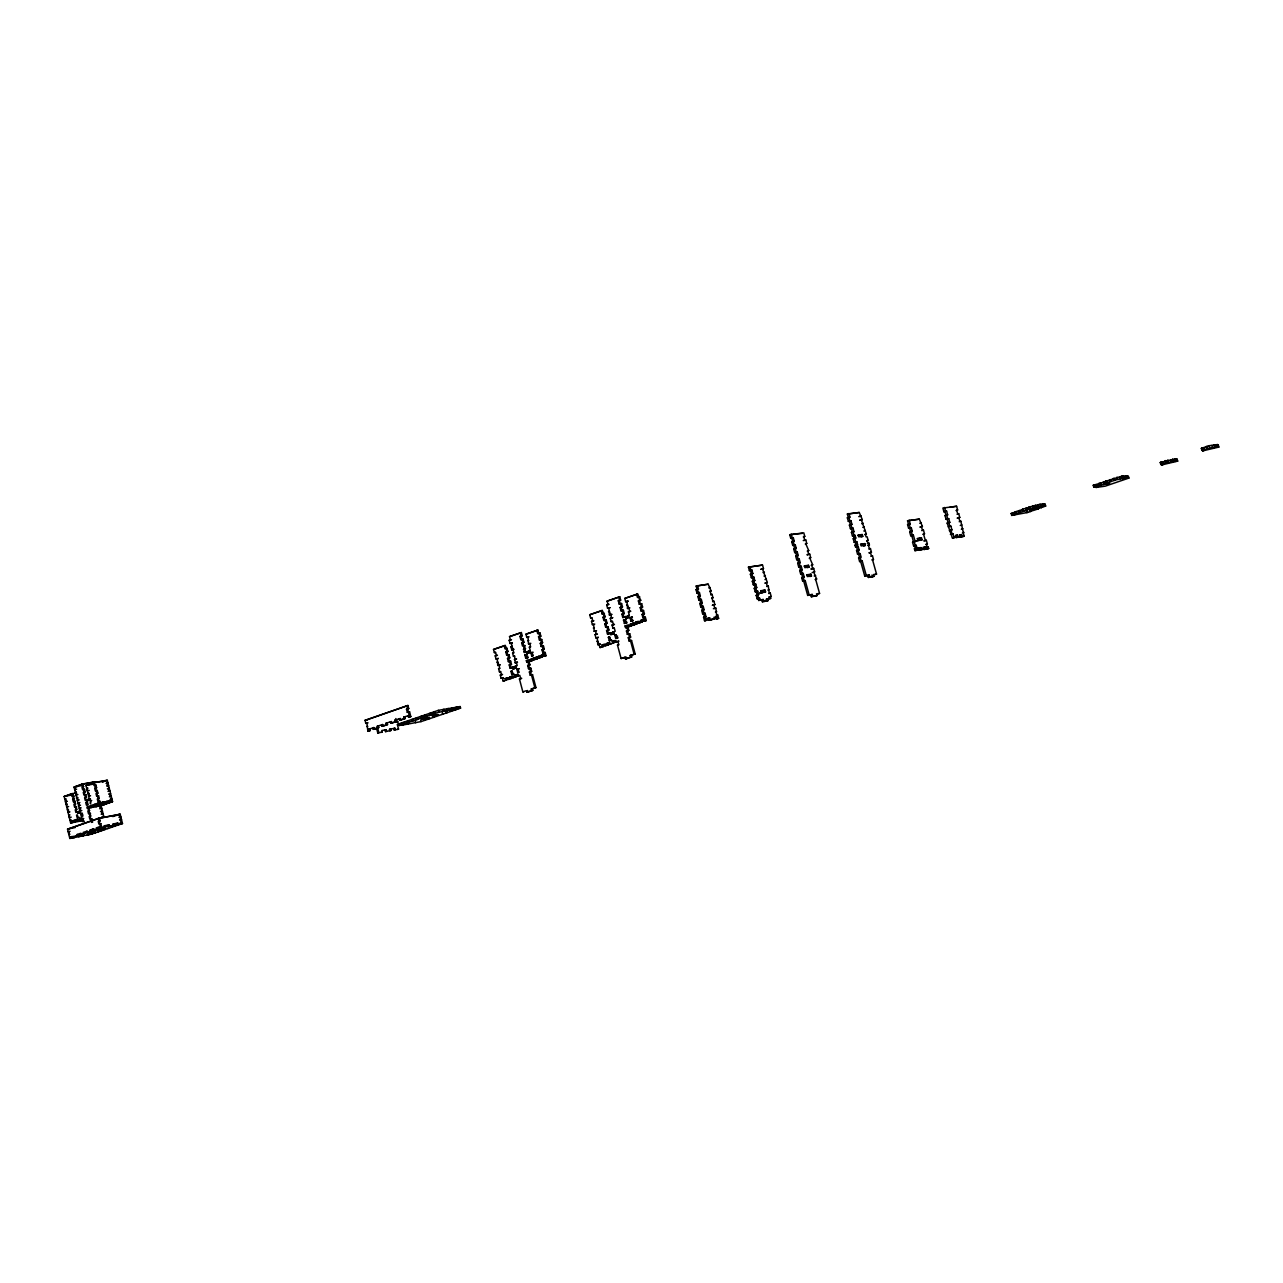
<?xml version="1.0" encoding="UTF-8"?>
<svg xmlns="http://www.w3.org/2000/svg" width="1283" height="1283" viewBox="0 0 1283 1283"><rect width="100%" height="100%" fill="white"/><g stroke="black" fill="none" stroke-linecap="round" stroke-linejoin="round"><path stroke-width="1.5" d="M79.915 811.016L74.045 787.056L82.112 784.089L95.215 781.764L91.59 783.095M75.954 786.559L83.219 783.897L83.058 786.864M94.124 781.956L86.859 784.619L87.95 784.426M74.703 789.719L76.595 789.221M83.86 786.559L81.952 787.056L82.609 789.735L84.518 789.237L85.175 791.9L83.267 792.397L83.924 795.075L85.833 794.578L86.49 797.256L84.582 797.737L85.239 800.416L89.297 798.956L86.009 785.581L94.172 782.582L107.291 780.24L112.567 801.634L100.282 805.965M94.461 782.694L86.009 785.581M102.111 781.924L105.382 780.738M102.8 781.892L107.291 780.24M82.609 820.655L70.629 822.964L64.15 796.454L72.137 793.552L76.691 812.171L77.782 811.963L78.119 813.294M65.241 796.262L72.425 793.648M83.716 789.526L84.518 789.237M95.118 785.372L95.936 785.068L96.594 787.762L95.776 788.051M510.041 643.489L512.334 642.895L510.041 643.489L509.191 640.265L511.484 639.672L510.377 639.832L509.527 636.609L521.363 632.551L522.229 635.791L519.936 636.368L520.786 639.608L523.079 639.014L523.945 642.254L521.636 642.847L522.502 646.071L524.795 645.477L525.308 652.389L527.714 651.523L528.147 653.143L530.553 652.293L530.12 650.673L529.029 650.834L529.462 652.454L530.553 652.293M607.581 608.302L609.954 607.677L607.581 608.302L606.683 604.951L609.056 604.341L607.966 604.485L607.067 601.15L619.769 596.787L620.667 600.139L618.278 600.749L619.192 604.101L621.565 603.491L622.48 606.859L620.09 607.468L621.004 610.82L623.378 610.211L624.292 613.563L621.902 614.188L622.816 617.54L626.489 616.465L626.954 618.149L629.552 617.219L625.863 618.294L625.414 616.626L622.816 617.54M813.663 568.353L811.161 568.994L813.663 568.353L814.657 571.897L813.63 572.042L816.646 579.018L815.603 579.162L819.564 593.42L816.469 593.853L816.966 595.649L812.797 596.242L812.299 594.462L807.681 595.408L803.703 581.071L802.661 581.215L801.667 577.639L804.2 576.981L803.206 573.405L800.672 574.046L799.678 570.47L802.212 569.812L801.217 566.236L798.684 566.894L797.689 563.317L800.223 562.66L799.229 559.083L796.695 559.741L795.701 556.164L798.234 555.507L797.24 551.931L794.706 552.588L793.728 549.012L796.246 548.354L795.252 544.794L792.734 545.435L791.739 541.859L794.273 541.218L793.279 537.641L790.745 538.299L789.751 534.722L803.799 532.846L804.778 536.39L803.302 536.919M106.04 783.416L107.948 782.919L107.13 783.223M521.363 632.551L509.527 636.609M619.769 596.787L607.067 601.15M848.913 513.489L849.923 517.129L848.384 517.691L847.373 514.05L859.241 512.478L862.304 519.599L859.738 520.256L862.304 519.599M76.002 795.043L77.894 794.546M73.083 796.294L73.885 796.005L73.724 798.956M84.373 792.204L85.175 791.9M859.241 512.478L847.373 514.05M106.697 786.078L108.606 785.597L107.788 785.886M509.191 640.265L510.377 639.832M519.936 636.368L522.229 635.791M529.093 636.849L526.8 637.443L525.934 634.203L537.914 630.097L538.78 633.353L539.983 632.92L540.849 636.176L538.539 636.769L539.405 640.025L541.715 639.431L542.581 642.687L540.271 643.28L541.137 646.536L543.447 645.942L544.313 649.198L542.003 649.791L542.869 653.063L545.179 652.454L546.061 655.725L543.735 656.319L543.302 654.683L540.865 655.549L541.298 657.169L542.404 657.008L541.971 655.372L540.865 655.549M606.683 604.951L607.966 604.485M618.278 600.749L620.667 600.139M625.687 601.759L628.077 601.15L625.687 601.759L624.773 598.407L637.619 593.997L640.762 600.284L638.373 600.893L639.287 604.277L641.676 603.668L642.591 607.051L640.201 607.661L641.115 611.045L643.505 610.435L644.419 613.803L642.029 614.429L642.943 617.813L645.333 617.187L646.263 620.587L643.858 621.197L643.392 619.513L640.762 620.427L641.227 622.127L642.302 621.966L641.853 620.282L640.762 620.427M790.745 538.299L793.279 537.641M861.278 519.711L866.362 534.081L865.335 534.193L866.105 536.919L867.132 536.791L868.142 540.416L867.116 540.544L867.885 543.254L868.912 543.142L869.409 544.954L868.399 545.067L869.409 548.691L870.435 548.579L871.446 552.203L870.435 552.332L871.446 555.956L872.472 555.828L873.482 559.452L872.472 559.58L876.546 574.11L873.482 574.543L873.996 576.356L869.89 576.917L869.377 575.105L864.742 576.051L860.652 561.425L859.61 561.569L858.584 557.913L861.166 557.239L860.139 553.598L857.573 554.256L856.547 550.599L859.129 549.942L858.102 546.285L855.52 546.959L855.007 545.131L857.589 544.473L856.819 541.731L854.237 542.388L853.227 538.748L855.793 538.074L855.039 535.348L852.457 536.005L851.431 532.365L854.013 531.707L852.987 528.051L850.421 528.724L849.394 525.084L851.976 524.41L850.95 520.77L848.368 521.427L847.357 517.787L849.923 517.129M537.914 630.097L525.934 634.203M637.619 593.997L624.773 598.407M67.341 801.266L65.449 801.763L66.54 801.554M85.015 794.867L85.833 794.578M96.433 790.745L97.251 790.44L97.909 793.135L97.091 793.423M858.728 516.648L860.251 516.087M859.754 516.536L861.278 515.991M107.355 788.756L109.263 788.259L108.446 788.564M495.463 652.47L494.372 652.646L493.522 649.439L505.213 645.461L508.1 651.459L505.823 652.053L506.673 655.26L508.95 654.667L509.8 657.89L507.523 658.484L508.373 661.691L510.65 661.098L511.5 664.321L509.223 664.915L510.073 668.122L513.537 667.128L513.97 668.732L516.343 667.898L515.926 666.294L514.82 666.454L515.253 668.074L516.343 667.898M520.786 639.608L523.079 639.014M526.8 637.443L528.003 637.01L528.516 643.922L530.809 643.328M536.807 630.258L537.673 633.513L539.983 632.92M591.72 617.909L590.629 618.053L589.731 614.733L602.272 610.451L605.335 616.658L602.978 617.267L603.876 620.603L606.234 619.994L607.132 623.346L604.774 623.955L605.672 627.291L608.03 626.681L608.928 630.017L606.57 630.627L607.468 633.962L611.109 632.904L611.558 634.572L614.14 633.674L613.691 632.006L612.6 632.166L613.049 633.834L614.14 633.674M619.192 604.101L621.565 603.491M639.848 596.9L637.459 597.525L636.544 594.141M791.739 541.859L794.273 541.218M848.368 521.427L850.95 520.77M505.213 645.461L493.522 649.439M602.272 610.451L589.731 614.733M77.301 800.367L79.209 799.87M88.639 796.278L90.548 795.781M74.382 801.602L75.184 801.314L75.039 804.265M85.672 797.545L86.49 797.256M803.254 540.576L805.772 539.935L806.75 543.479L805.275 544.008M804.297 540.464L805.772 539.935M108.013 791.435L109.921 790.937L109.103 791.226M494.372 652.646L495.543 652.213L496.393 655.421L497.483 655.26L495.206 655.838L496.056 659.045L498.333 658.452L496.056 659.045M507.25 648.252L504.973 648.829L504.123 645.622M512.847 649.759L514.034 649.326L511.757 649.92L510.891 646.696L512.093 646.279M521.636 642.847L523.945 642.254M538.539 636.769L540.849 636.176M590.629 618.053L591.896 617.604L592.794 620.924L593.869 620.764L591.527 621.373L592.409 624.693L594.767 624.083M601.182 610.612L602.08 613.932L604.437 613.322M609.377 614.974L611.75 614.365L609.377 614.974L608.864 607.837M620.09 607.468L622.48 606.859M629.889 607.885L627.499 608.495L626.986 601.294M638.373 600.893L640.762 600.284M792.734 545.435L795.252 544.794M849.394 525.084L851.976 524.41M79.867 802.533L77.958 803.03L79.049 802.821M87.95 799.63L86.859 799.838L87.18 801.169L90.403 798.748L89.297 798.956M97.749 796.118L98.583 795.813L99.24 798.507L98.422 798.796M89.618 799.598L90.419 799.309L86.041 800.127L82.112 784.089M861.775 523.769L863.315 523.223M87.629 801.923L85.72 802.42L86.378 805.099L88.286 804.601M90.612 800.672L90.451 803.639L90.612 800.672L91.702 800.464M108.67 794.097L110.579 793.616L109.761 793.904M495.206 655.838L496.393 655.421M505.823 652.053L508.1 651.459M511.757 649.92L512.943 649.503M528.516 643.922L529.719 643.489L530.585 646.744L529.366 647.161L530.232 650.417L529.029 650.834M539.405 640.025L541.715 639.431M591.527 621.373L592.794 620.924M602.978 617.267L605.335 616.658M621.004 610.82L623.378 610.211M627.499 608.495L628.798 608.03L629.712 611.398L630.803 611.253L628.413 611.863L629.312 615.231L628.012 615.696L628.462 617.38M639.287 604.277L641.676 603.668M793.728 549.012L796.246 548.354M850.421 528.724L852.987 528.051M524.795 645.477L523.592 645.91L522.742 642.687M75.681 806.927L76.483 806.638L76.338 809.589M78.616 805.692L80.508 805.195M762.439 568.706L767.346 582.562L764.876 583.204L766.304 582.707L767.266 586.203L768.309 586.058L769.207 593.211L770.249 593.067L771.211 596.563L768.742 597.204L770.169 596.723L770.65 598.471L766.079 599.402L767.507 598.92L767.988 600.669L763.786 601.278L763.305 599.514L760.145 599.963L759.648 598.199L757.162 598.84L756.184 595.328L758.686 594.671L757.708 591.158L755.222 591.8L754.244 588.272L756.745 587.63L755.767 584.102L753.281 584.743L752.303 581.231L754.805 580.59L753.827 577.061L751.341 577.703L750.363 574.191L752.864 573.549L751.886 570.021L749.4 570.662L748.438 567.15L762.519 565.081L763.481 568.577L761.011 569.219L763.481 568.577M697.535 585.577L698.465 589.025L697.102 589.506L696.156 586.058L708.184 584.198L711.119 590.918L709.74 591.399M862.801 527.393L864.325 526.832M109.328 796.775L111.236 796.278L110.418 796.583M506.673 655.26L508.95 654.667M514.547 656.206L513.457 656.367L512.607 653.143L513.793 652.726L511.227 643.056M527.714 651.523L524.218 652.55L523.705 645.654M540.271 643.28L542.581 642.687M592.409 624.693L593.676 624.244L594.189 631.348L596.547 630.739M610.291 618.326L612.649 617.716L610.291 618.326L611.189 621.678L612.264 621.517M621.902 614.188L624.292 613.563M628.413 611.863L629.712 611.398M640.201 607.661L642.591 607.051M794.706 552.588L797.24 551.931M851.431 532.365L854.013 531.707M606.234 619.994L604.967 620.459L604.068 617.123M708.184 584.198L696.156 586.058M69.924 811.866L68.031 812.347L69.122 812.155M99.08 801.49L99.898 801.201L100.555 803.88L99.737 804.168M762.519 565.081L748.438 567.15M713.38 608.703L715.818 608.078L716.636 615.102L717.694 614.958L718.64 618.39L717.582 618.55L717.101 616.818L713.941 617.299L714.406 619.015L710.157 619.657L709.691 617.925L706.5 618.406L706.965 620.122L704.527 620.764L703.581 617.299L706.019 616.674L705.073 613.21L702.635 613.835L701.689 610.387L704.126 609.746L703.196 606.298L700.743 606.923L699.796 603.475L702.25 602.834L701.304 599.386L698.85 600.011L697.92 596.563L700.358 595.937L699.411 592.473L696.974 593.115L696.028 589.651L698.465 589.025M749.4 570.662L751.886 570.021M89.602 806.317L86.875 807.103L87.196 808.434L99.465 804.088L94.172 782.582M95.022 804.2L95.359 805.548L96.45 805.339L96.129 803.992L95.022 804.2L93.386 804.778L93.723 806.125L94.814 805.916L94.493 804.585M99.4 802.837L96.674 803.623L96.995 804.97L98.101 804.762L97.765 803.415M807.248 551.097L808.723 550.583L805.708 543.607L806.75 543.479M863.812 531.002L865.351 530.456M101.598 802.42L104.613 801.715L104.356 804.537M109.985 799.453L111.894 798.956L111.076 799.245M497.74 665.444L500.017 664.867L497.74 665.444L497.227 658.628M507.523 658.484L509.8 657.89M513.457 656.367L514.643 655.95L515.157 662.814L517.45 662.22L515.157 662.814M541.137 646.536L543.447 645.942M604.774 623.955L607.132 623.346M611.189 621.678L612.472 621.213L613.37 624.564L614.461 624.404L612.087 625.013L612.985 628.365L614.076 628.205M641.115 611.045L643.505 610.435M795.701 556.164L798.234 555.507M852.457 536.005L855.039 535.348M103.779 802.019L104.613 801.715M105.976 801.602L108.975 800.897L108.478 802.533M81.823 810.535L75.889 812.444L75.232 809.781L77.14 809.3M108.141 801.201L108.975 800.897M708.809 587.967L710.173 587.486M94.557 806.382L95.375 806.093L90.451 807.28L90.131 805.949L91.767 805.371L92.087 806.702M101.934 803.767L102.415 802.132M91.574 807.616L92.071 805.997M526.623 651.7L527.056 653.32L529.462 652.454M696.974 593.115L699.411 592.473M750.363 574.191L752.864 573.549M860.733 535.075L862.256 534.546L862.769 536.358L861.23 536.903L860.733 535.075L857.974 535.396M97.556 805.676L96.738 805.965L99.737 805.259L98.919 805.548M106.297 802.95L106.794 801.314M809.717 554.128L807.199 554.785L809.717 554.128L810.696 557.688L809.22 558.201M80.524 812.428L77.83 813.214L77.493 811.882L78.6 811.674L78.921 813.005M95.936 806.799L96.754 806.51M524.859 654.971L527.153 654.378L524.859 654.971L525.725 658.211L528.019 657.618L527.586 655.998M530.873 652.839L532.092 652.422L532.942 655.661L531.739 656.094L530.873 652.839L533.183 652.245M623.49 620.058L625.879 619.448L623.49 620.058L624.404 623.426L626.778 622.816L626.329 621.132M630.001 617.764L632.391 617.139L630.001 617.764L630.915 621.132L633.305 620.507L630.915 621.132M853.227 538.748L855.793 538.074M864.822 534.626L866.362 534.081M101.918 804.858L101.1 805.147L105.174 804.249M99.208 806.173L100.01 805.884L99.849 808.835M104.099 804.441L106.81 803.671L106.489 802.324M107.034 801.955L107.371 803.286L110.097 802.5L109.761 801.169M508.373 661.691L509.559 661.274L510.409 664.498L511.5 664.321M542.003 649.791L544.313 649.198M594.189 631.348L595.456 630.899L596.354 634.219L597.445 634.059L595.087 634.668L595.986 637.988L598.343 637.378L595.986 637.988M605.672 627.291L608.03 626.681M612.087 625.013L613.37 624.564M642.029 614.429L644.419 613.803M796.695 559.741L799.229 559.083M956.011 510.554L957.647 509.976L956.589 506.256L942.877 508.052L943.935 511.805L946.597 511.115L947.672 514.884L945.01 515.558L946.084 519.326L948.73 518.637L949.805 522.406L947.143 523.095L952.435 538.026L956.108 537.224L955.562 535.348L957.583 535.107L958.112 536.984L960.117 536.743L959.588 534.867L961.576 534.626L962.122 536.502L964.11 536.262L960.839 521.187L959.844 521.299L958.786 517.562L957.15 518.124M510.65 661.098L509.463 661.515L508.613 658.307M515.413 659.43L516.6 658.997L514.307 659.59M909.15 520.224L910.192 523.945L908.605 524.506L907.546 520.786L919.318 519.15L922.413 526.415L920.809 526.976M763.016 572.571L764.443 572.074M82.465 813.197L80.572 813.695L81.214 816.357L83.122 815.86M88.96 810.904L89.104 807.937M697.92 596.563L700.358 595.937M751.341 577.703L753.827 577.061M919.318 519.15L907.546 520.786M525.725 658.211L528.019 657.618M624.404 623.426L626.778 622.816M854.237 542.388L856.819 541.731M956.589 506.256L949.773 507.346M100.94 808.627L101.758 808.338L100.667 808.547M500.53 671.683L499.44 671.859L498.59 668.651L499.777 668.235L498.927 665.027M509.223 664.915L510.409 664.498M542.869 653.063L545.179 652.454M595.087 634.668L596.354 634.219M606.57 630.627L608.928 630.017M612.985 628.365L614.268 627.916L615.182 631.268L612.6 632.166M642.943 617.813L645.333 617.187M797.689 563.317L800.223 562.66M917.457 548.402L919.061 547.857L919.59 549.717L914.939 550.648L914.41 548.787L917.024 548.098L916.238 545.307L913.624 545.997L912.566 542.276L915.196 541.586L913.352 535.091L910.722 535.765L909.679 532.044L912.293 531.37L911.251 527.65L908.621 528.323L907.578 524.619L910.192 523.945M943.935 511.805L946.597 511.115M710.686 594.831L712.049 594.35L712.995 597.782L711.616 598.263M763.978 576.067L765.406 575.57M77.99 817.496L77.188 817.768L76.547 815.106L77.349 814.833L77.99 817.496L79.097 817.287M89.618 813.582L90.419 813.294L90.259 816.261M532.349 688.843L532.782 690.462L531.691 690.655L531.258 689.019L535.973 687.608L532.525 674.633L530.232 675.227L529.366 671.987L531.675 671.394L530.809 668.154L528.516 668.748L527.65 665.508L529.943 664.915L529.093 661.675L526.784 662.269L526.367 660.649L528.772 659.799L529.205 661.419L530.296 661.242L532.702 660.408L532.269 658.772L531.178 658.949L531.611 660.569L532.702 660.408M531.178 658.949L534.69 657.922L532.269 658.772M536.021 657.249L539.534 656.222L536.021 657.249L536.454 658.869L537.545 658.708L537.112 657.072M628.253 637.715L629.328 637.555L630.242 640.923L629.167 641.083L628.253 637.715L630.643 637.106L629.728 633.738L627.339 634.363L626.441 630.995L628.814 630.37L627.916 627.018L625.527 627.628L625.078 625.944L627.676 625.029L628.141 626.713L629.215 626.553L631.829 625.639L631.364 623.955L630.29 624.115L630.739 625.799L631.829 625.639M630.29 624.115L633.978 623.041L634.444 624.725L637.058 623.811L636.593 622.127L635.518 622.271L635.967 623.971L637.058 623.811M635.518 622.271L638.132 621.357L638.597 623.041L642.302 621.966M698.85 600.011L701.304 599.386M752.303 581.231L754.805 580.59M855.007 545.131L857.589 544.473M866.602 540.961L868.142 540.416M541.971 655.372L544.409 654.522L544.842 656.142M631.364 623.955L633.978 623.041M641.853 620.282L644.483 619.352L644.932 621.036M74.991 822.114L75.392 820.013L72.698 820.799L73.035 822.114L74.125 821.906M919.767 523.288L921.37 522.726M80.22 818.329L81.839 817.768L82.16 819.099M100.507 811.498L102.415 811L101.598 811.289M499.44 671.859L500.611 671.442L501.461 674.65L502.551 674.473L500.29 675.066L501.124 678.274L503.401 677.681L501.124 678.274M510.073 668.122L513.537 667.128M514.82 666.454L517.209 665.62L516.359 662.397M526.784 662.269L528.003 661.836L528.853 665.075L529.943 664.915M529.205 661.419L531.611 660.569M533.6 658.099L534.033 659.719L536.454 658.869M538.443 656.399L538.876 658.019L541.298 657.169M543.735 656.319L546.061 655.725M607.468 633.962L611.109 632.904M625.527 627.628L627.916 627.018M628.141 626.713L630.739 625.799M632.904 623.201L633.353 624.885L635.967 623.971M638.597 623.041L641.227 622.127M643.858 621.197L646.263 620.587M798.684 566.894L801.217 566.236M855.52 546.959L858.102 546.285M863.267 544.152L864.806 543.623L865.319 545.435L863.78 545.965L863.267 544.152L860.524 544.473M908.621 528.323L911.251 527.65M945.01 515.558L947.672 514.884M529.093 661.675L527.89 662.092L527.457 660.472L526.367 660.649M537.545 658.708L534.033 659.719M542.404 657.008L538.876 658.019M764.957 579.563L766.384 579.066M867.372 543.671L868.912 543.142M70.629 822.964L82.962 818.811M368.061 722.842L365.831 723.404L365.03 720.292L407.93 705.474L408.748 708.649L406.503 709.226L407.32 712.402L409.582 711.824L410.817 716.572L408.555 717.165L408.138 715.577M366.168 720.1L407.93 705.474M82.208 819.596L83.026 819.308M512.446 667.288L512.863 668.908L515.253 668.074M613.049 633.834L610.483 634.732L610.034 633.064M699.796 603.475L702.25 602.834M753.281 584.743L755.767 584.102M807.055 565.835L808.531 565.322L809.028 567.102L807.552 567.615L807.055 565.835L804.265 566.188M919.799 527.088L922.413 526.415M80.155 820.992L79.033 819.949M811.209 565.306L812.684 564.793L809.669 557.816L810.696 557.688M867.885 545.483L869.409 544.954M957.07 514.291L958.706 513.713L959.78 517.45L958.144 518.027M101.165 814.16L103.073 813.663L102.255 813.951M500.29 675.066L501.461 674.65M510.923 671.346L512.109 670.929L512.959 674.152L514.05 673.976L511.773 674.569L510.923 671.346L512.013 671.169L512.863 674.393M516.873 669.261L519.166 668.684L516.873 669.261L517.723 672.5L518.813 672.324L518.059 668.844M527.65 665.508L528.853 665.075M597.766 644.643L600.123 644.034L597.766 644.643L597.253 637.555M608.367 637.314L609.65 636.865L610.548 640.201L611.622 640.041L609.265 640.65L608.367 637.314L609.441 637.138L610.339 640.49M614.782 635.069L616.081 634.604L616.979 637.956L618.069 637.795L616.77 638.244L615.872 634.893L614.782 635.069L615.696 638.405L616.979 637.956M626.441 630.995L628.814 630.37M799.678 570.47L802.212 569.812M856.547 550.599L859.129 549.942M909.679 532.044L912.293 531.37M946.084 519.326L948.73 518.637M712.562 601.695L713.925 601.214L714.872 604.646L712.45 605.271L714.872 604.646M84.437 821.2L82.529 821.681L81.871 819.019M90.917 818.923L91.735 818.65L92.617 822.211M365.831 723.404L366.922 723.035L367.852 731.214L370.065 730.636L369.664 729.081L368.526 729.273L368.927 730.845L367.852 731.214M406.503 709.226L408.748 708.649M700.743 606.923L703.196 606.298M754.244 588.272L756.745 587.63M868.896 549.108L870.435 548.579M921.852 530.665L923.455 530.104L924.498 533.792L922.91 534.353M101.822 816.822L103.715 816.341L101.1 805.676L88.014 808.146M67.534 829.123L98.374 818.394L120.185 814.176L122.494 823.542L91.558 834.094L69.811 838.44L67.534 829.123L75.312 827.487M102.913 816.613L103.715 816.341M511.773 674.569L512.959 674.152M517.723 672.5L518.925 672.084M528.516 668.748L530.809 668.154M609.265 640.65L610.548 640.201M627.339 634.363L629.728 633.738M800.672 574.046L803.206 573.405M857.573 554.256L860.139 553.598M910.722 535.765L913.352 535.091M947.143 523.095L949.805 522.406M68.64 828.914L99.481 818.185L100.138 820.879L99.32 821.168M766.881 586.556L768.309 586.058M407.32 712.402L408.443 712.017L409.678 716.78L410.817 716.572M409.582 711.824L408.459 712.209L407.641 709.034M505.085 678.643L506.192 678.466L506.609 680.07L505.518 680.247L505.085 678.643L508.549 677.649L508.982 679.252L507.876 679.429L507.459 677.825M509.832 677.007L510.923 676.815L511.34 678.434L510.249 678.611L509.832 677.007L512.19 676.173L512.623 677.793L513.713 677.6L513.296 675.997M514.579 675.355L518.059 674.345L514.579 675.355L514.996 676.959L516.103 676.783L515.67 675.179M602.032 644.98L603.122 644.82L603.571 646.488L602.481 646.648L602.032 644.98L604.582 644.098L605.031 645.766L606.121 645.606L605.672 643.938M607.148 643.216L608.222 643.04L608.671 644.707L607.597 644.884L607.148 643.216L609.714 642.318L610.163 643.986L611.237 643.825M612.28 641.436L613.354 641.259L613.803 642.927L612.729 643.104L612.28 641.436L614.846 640.538L615.295 642.206L616.385 642.045L615.936 640.361M701.689 610.387L704.126 609.746M755.222 591.8L757.708 591.158M506.192 678.466L508.549 677.649M812.139 572.555L814.657 571.897M871.446 552.203L868.896 552.861L869.906 552.732M959.203 521.748L960.839 521.187M760.851 591.03L765.085 590.148L765.566 591.896L759.937 592.971L765.566 591.896M809.525 574.736L811 574.223L811.498 576.003L810.022 576.516L809.525 574.736L806.75 575.105M68.191 831.785L70.084 831.288M502.311 677.857L503.161 681.065L506.609 680.07M507.876 679.429L511.34 678.434M512.623 677.793L516.103 676.783M516.953 674.521L517.386 676.141L519.775 675.307L520.625 678.547L521.716 678.354L519.439 678.948L522.855 691.874L523.945 691.697M599.033 644.21L599.931 647.53L603.571 646.488M605.031 645.766L608.671 644.707M610.163 643.986L613.803 642.927M615.295 642.206L618.967 641.147L617.877 641.308L618.791 644.675L617.492 645.108L621.1 658.532L626.072 657.04L626.521 658.724L631.717 656.96L631.268 655.276L630.194 655.453L630.643 657.137L631.717 656.96M948.217 526.848L950.879 526.174L951.938 529.927L949.292 530.617M112.792 816.581L120.185 814.176M714.439 608.559L715.818 608.078M767.843 590.068L769.271 589.571M762.038 592.682L763.465 592.185M917.201 538.844L921.515 537.962L922.028 539.806L916.383 540.849L922.028 539.806M368.526 729.273L373.994 727.573L374.395 729.145L373.273 729.337L372.872 727.782L373.994 727.573M375.502 728.616L376.609 728.423L377.795 732.994L378.854 732.625L377.218 726.274L382.719 724.558L383.12 726.13L381.997 726.322L381.58 724.767L382.719 724.558M381.997 726.322L386.375 724.815L385.975 723.243L391.507 721.527L391.908 723.099L396.335 721.575L395.934 720.004L394.795 720.196L395.196 721.768L396.335 721.575M394.795 720.196L400.36 718.464L400.777 720.036L405.22 718.512L404.819 716.924L403.68 717.117L404.081 718.705L405.22 718.512M403.68 717.117L409.277 715.385M702.635 613.835L705.073 613.21M756.184 595.328L758.686 594.671M814.176 575.971L815.651 575.458M870.932 556.357L872.472 555.828M960.261 525.485L961.913 524.923M912.566 542.276L915.196 541.586M373.273 729.337L377.619 727.83M390.369 721.72L390.786 723.291L395.196 721.768M399.221 718.656L399.638 720.244L404.081 718.705M408.555 717.165L409.678 716.78M99.978 823.862L100.796 823.574L101.79 827.631L99.545 826.781L96.257 827.904L96.578 829.251L97.684 829.043L93.306 830.39L92.969 829.043L94.076 828.818M118.95 817.351L120.843 816.854L120.025 817.143L120.682 819.805L121.516 819.532L119.608 820.029M374.395 729.145L378.758 727.637L378.357 726.066L377.218 726.274M383.12 726.13L387.514 724.622L387.113 723.051L385.975 723.243M629.167 641.083L631.541 640.474L635.181 653.945L631.268 655.276M802.661 581.215L805.195 580.558L809.172 594.911L812.299 594.462M859.61 561.569L862.192 560.896L866.298 575.522L869.377 575.105M396.623 721.736L397.682 721.367L398.468 724.382L397.409 724.751M715.385 611.991L716.748 611.51M768.806 593.564L770.249 593.067M923.728 540.929L926.326 540.255L927.384 543.944L925.781 544.505M924.738 540.801L926.326 540.255M703.581 617.299L706.019 616.674M757.162 598.84L759.648 598.199M815.154 579.531L816.646 579.018M871.943 559.981L873.482 559.452M961.336 529.221L962.972 528.66M913.624 545.997L916.238 545.307M1015.302 511.821L1016.296 511.725L1016.858 513.649L1015.863 513.761L1015.302 511.821L1023.192 509.351L1022.214 509.463L1022.759 511.388L1023.754 511.276M1022.214 509.463L1030.121 506.977L1030.682 508.902L1029.704 509.014L1029.142 507.074L1040.032 504.267L1043.945 503.866L1044.506 505.791L1042.758 506.384L1045.677 506.063L1045.116 504.155L1042.197 504.46L1043.945 503.866M81.054 833.292L76.723 834.624L77.044 835.955L78.151 835.73L77.814 834.399M87.533 831.063L83.187 832.394L83.523 833.742L84.614 833.517L81.374 834.624L80.284 834.848L79.947 833.517M92.969 829.043L89.698 830.165L90.035 831.496L91.125 831.288L86.763 832.619L86.442 831.288M402.509 725.071L403.584 724.703L399.173 725.488L398.772 723.949L438.337 710.349L460.164 706.564L460.565 708.12L421.032 721.607L402.509 725.071L402.108 723.532M758.221 598.696L758.702 600.46L760.145 599.963M950.366 534.386L953.012 533.696L954.087 537.465L956.108 537.224M1030.554 509.367L1031.099 511.292L1027.667 512.462L1011.694 515.413L1011.148 513.489L1016.296 511.725M1128.912 478.062L1126.089 478.318L1127.917 477.693L1127.34 475.72L1125.512 476.346L1128.334 476.089L1128.912 478.062L1105.288 486.145L1095.858 487.492L1097.655 486.882L1093.822 487.251L1093.244 485.279L1105.192 481.895L1103.284 482.071L1103.957 484.493L1105.77 483.867L1103.861 484.044L1107.502 482.793L1105.962 480.9L1107.502 482.793M1103.284 482.071L1121.663 476.234L1123.555 476.057L1124.133 478.046L1122.304 478.671L1127.917 477.693M1161.163 462.906L1161.756 464.911L1163.633 464.27L1160.826 464.51L1160.233 462.505L1176.222 458.705L1176.816 460.725L1174.923 461.367L1174.33 459.362L1176.222 458.705M1201.337 448.376L1204.112 448.168L1202.171 448.825L1202.764 450.862L1204.705 450.205L1201.946 450.413L1201.337 448.376L1209.115 445.714L1217.471 444.559L1218.064 446.596L1216.124 447.27L1215.514 445.233L1217.471 444.559M716.315 615.423L717.694 614.958M103.939 825.915L109.135 824.761L108.638 826.396L113.818 825.258L113.497 823.911L117.844 823.061L117.346 824.68L121.677 823.814L121.34 822.483M709.691 617.925L708.312 618.406L708.777 620.122L714.406 619.015M758.702 600.46L763.305 599.514M1095.281 485.535L1097.093 484.91L1093.244 485.279M1123.555 476.057L1121.727 476.699L1127.34 475.72M108.301 825.049L109.135 824.761M385.493 731.615L386.552 731.262L386.167 729.738L385.108 730.091L385.493 731.615L390.93 730.476L390.545 728.952L389.487 729.321L389.872 730.829L390.93 730.476M431.585 714.15L432.692 713.781M69.811 838.44L100.699 827.84L122.494 823.542M399.173 725.488L408.956 722.313L408.555 720.773L407.449 720.966L407.85 722.505L408.956 722.313M407.85 722.505L417.697 719.314L417.296 717.758L416.205 717.951L416.606 719.506L417.697 719.314M416.606 719.506L426.517 716.283L426.1 714.743L425.01 714.936L425.411 716.491L426.517 716.283M425.411 716.491L435.386 713.252L434.985 711.68L433.879 711.873L434.279 713.444L435.386 713.252M434.279 713.444L448.649 709.996L448.232 708.441L447.126 708.825L447.526 710.381L457.357 708.489L456.94 706.933L455.834 707.318M704.527 620.764L706.965 620.122M914.41 548.787L917.024 548.098M1011.694 515.413L1033.168 507.811L1044.506 505.791M1093.822 487.251L1100.221 485.295L1099.643 483.322L1098.681 483.418L1099.258 485.391L1100.221 485.295M1099.258 485.391L1103.957 484.493M1106.539 482.889L1114.815 480.291L1113.291 478.399L1114.237 478.302M1113.869 480.371L1124.133 478.046M1162.125 461.848L1161.195 461.928L1161.789 463.949L1176.816 460.725M1201.946 450.413L1203.887 449.756L1202.363 447.783L1202.957 449.82L1218.064 446.596M70.918 838.216L71.383 836.612M78.151 835.73L70.292 836.837L70.613 838.168L74.991 837.286L74.189 837.558M1045.116 504.155L1043.384 504.748L1044.362 504.636M1160.826 464.51L1162.719 463.869L1161.789 463.949M112.663 824.199L113.497 823.911M717.101 616.818L715.738 617.299L716.203 619.015L718.64 618.39M962.394 532.958L964.03 532.397M1161.756 464.911L1177.698 461.126L1177.104 459.138L1175.212 459.779L1176.142 459.699M1202.764 450.862L1218.85 447.061L1218.257 445.025L1216.316 445.698L1217.214 445.634M91.157 831.753L87.902 832.859L92.248 831.528L91.157 831.753L90.82 830.406M381.099 732.401L382.158 732.048L381.773 730.524L386.167 729.738M425.395 717.229L421 718.737L426.501 717.037L425.395 717.229L424.994 715.673L420.599 717.181L421.706 716.989M708.777 620.122L710.157 619.657M761.877 600.011L762.359 601.775L763.786 601.278M710.91 619.801L712.29 619.336M764.46 601.47L765.903 600.973M923.648 549.204L921.627 549.461L921.098 547.6L919.494 548.146L920.023 550.006L923.648 549.204L923.119 547.344L925.139 547.103L925.668 548.948L928.684 548.563L928.17 546.718L925.556 547.392M957.583 535.107L955.931 535.669L956.46 537.545L960.117 536.743M117.01 823.333L117.844 823.061M394.234 730.059L395.292 729.69L394.907 728.183L393.849 728.536L394.234 730.059L398.548 729.113L397.377 724.574L398.468 724.382M90.644 832.555L89.842 832.827L95.006 831.689L94.188 831.961M97.973 830.053L97.155 830.326L102.335 829.187L101.999 827.856M433.093 715.321L431.986 715.706L437.455 714.551L436.364 714.936M447.526 710.381L448.649 709.996M767.988 600.669L762.359 601.775M914.939 550.648L919.59 549.717M925.139 547.103L923.535 547.649L924.065 549.493L928.684 548.563M952.435 538.026L954.087 537.465M961.576 534.626L959.941 535.187L960.47 537.064L964.11 536.262M1029.575 509.479L1030.121 511.388L1034.547 510.105L1037.995 508.934L1037.434 507.01M1045.677 506.063L1037.017 509.03L1037.995 508.934M457.181 707.591L460.164 706.564M716.203 619.015L717.582 618.55M83.395 834.223L82.914 835.826L82.593 834.495M101.517 829.46L102.335 829.187M926.567 547.264L928.17 546.718M920.023 550.006L921.627 549.461M956.46 537.545L958.112 536.984M87.244 834.96L92.36 833.822M103.891 827.824L104.228 829.155L99.882 830.486L100.972 830.277L100.635 828.946M457.357 708.489L456.235 708.874L460.565 708.12M924.065 549.493L925.668 548.948M960.47 537.064L962.122 536.502M90.484 834.319L90.965 832.731M397.489 729.466L398.548 729.113M522.855 691.874L526.447 690.655L526.88 692.275L532.782 690.462M531.258 689.019L535.973 687.608M621.1 658.532L624.981 657.217L625.446 658.901L626.521 658.724M630.194 655.453L635.181 653.945M807.681 595.408L809.172 594.911M864.742 576.051L866.298 575.522M526.88 692.275L531.691 690.655M625.446 658.901L630.643 657.137M818.089 593.917L819.564 593.42M875.006 574.64L876.546 574.11M810.824 594.959L811.321 596.755L812.797 596.242M867.837 575.618L868.35 577.446L869.89 576.917M816.966 595.649L811.321 596.755M868.35 577.446L873.996 576.356M83.716 835.554L78.568 836.692L78.231 835.361M69.94 834.223L68.849 834.447L68.993 831.512M118.373 824.953L117.298 825.161L116.961 823.83M115.085 826.076L114.011 826.284L113.674 824.953M110.739 827.407L111.813 827.182M104.228 829.155L103.137 829.379L102.816 828.048M107.467 828.513L108.542 828.305M104.212 829.636L105.286 829.411L104.965 828.096M100.796 823.574L98.887 824.087L98.214 821.377L100.138 820.879M97.556 818.682L119.367 814.464M91.077 815.972L89.169 816.469L89.826 819.147L91.735 818.65M71.078 820.094L69.972 820.302L70.773 820.029L71.431 822.676M83.78 818.522L79.129 818.538L79.45 819.869L80.556 819.661M77.333 820.783L76.242 820.992L75.905 819.661L77.525 819.099L77.846 820.43L78.937 820.222M75.729 821.345L74.622 821.553L74.302 820.238M81.695 814.737L82.802 814.529M90.419 813.294L88.511 813.791L87.853 811.113L89.762 810.615M71.223 817.159L69.33 817.656L69.474 814.721L68.689 815.01L69.779 814.801M90.74 807.36L88.832 807.857L88.495 806.526M102.736 805.115L100.828 805.596L102.464 805.018L102.127 803.687M80.204 811.097L79.113 811.305L79.434 812.636M76.483 806.638L74.59 807.135L73.933 804.473L75.841 803.976M68.48 809.493L67.39 809.701L68.191 809.413L68.833 812.075M112.567 801.634L98.647 804.377L98.31 803.03M81.166 807.857L79.257 808.354L80.075 808.065L80.717 810.728M88.784 806.606L87.693 806.815L91.526 822.435M107.371 803.286L108.446 803.078M67.181 804.2L66.091 804.409L66.892 804.12L66.732 807.055L68.624 806.558M99.24 798.507L97.316 799.004L97.973 801.699L99.898 801.201M86.859 803.463L87.966 803.27M77.75 797.497L76.659 797.705L77.461 797.417L78.119 800.079M74.526 798.668L72.634 799.149L73.291 801.811L75.184 801.314M98.583 795.813L96.658 796.31L96 793.632L97.909 793.135M64.15 796.454L73.307 794.658M97.251 790.44L95.343 790.937L94.685 788.259L96.594 787.762M73.885 796.005L71.992 796.502L71.335 793.84L76.066 792.99M89.088 793.407L87.982 793.6L88.8 793.311L89.457 795.989M65.898 798.908L64.791 799.101L65.593 798.812L66.235 801.474M87.773 788.051L86.667 788.243L87.485 787.954L87.324 790.921L89.233 790.424M76.451 792.172L75.344 792.381L76.146 792.092L76.804 794.754M389.487 729.321L394.907 728.183M82.401 784.186L93.322 782.245M106.473 780.545L93.354 782.887L94.012 785.565L95.936 785.068M81.406 785.597L74.847 786.768L75.505 789.43M74.045 787.056L77.782 786.383M377.795 732.994L382.158 732.048M87.934 785.084L93.386 784.105M398.772 723.949L401.723 723.42M376.577 728.247L378.758 727.637M368.927 730.845L370.065 730.636M399.638 720.244L400.777 720.036M366.649 726.531L367.772 726.338M397.682 721.367L396.591 721.559L395.805 718.544M390.786 723.291L391.908 723.099M437.423 715.112L438.497 714.92L433.029 716.62L434.119 716.427M441.753 714.358L442.827 714.166L442.427 712.626M386.375 724.815L387.514 724.622M434.071 717.165L432.98 717.357L432.596 715.818M365.03 720.292L367.259 719.715M405.669 706.067L406.807 705.875M503.161 681.065L504.251 680.888M519.439 678.948L520.529 678.771M517.386 676.141L518.476 675.965M530.232 675.227L532.525 674.633M531.675 671.394L530.569 671.57L529.719 668.331M529.366 671.987L530.456 671.811L531.322 675.05M512.863 668.908L513.97 668.732M498.59 668.651L499.696 668.475M530.408 661.002L531.499 660.825M631.541 640.474L630.466 640.634L634.107 654.122M531.739 656.094L532.83 655.918L531.98 652.678M543.302 654.683L544.409 654.522M496.906 662.253L497.996 662.076L498.846 665.284M599.931 647.53L601.021 647.37M617.492 645.108L618.582 644.948M527.056 653.32L528.147 653.143M616.53 636.288L617.604 636.127M512.607 653.143L513.697 652.983M524.009 651.732L525.1 651.572M596.868 641.324L597.958 641.163L598.856 644.483M630.643 637.106L629.552 637.266L628.654 633.898M529.366 647.161L530.472 647.001M523.352 649.31L525.661 648.717M510.891 646.696L511.997 646.536M625.078 625.944L626.168 625.783L626.617 627.467M633.353 624.885L634.444 624.725M527.65 640.682L528.756 640.522M629.44 626.264L630.514 626.104M643.392 619.513L644.483 619.352M593.307 628.012L594.398 627.868M767.507 598.92L770.65 598.471M537.673 633.513L538.78 633.353M622.592 616.706L623.666 616.546M628.012 615.696L629.103 615.535M625.414 616.626L626.489 616.465M770.169 596.723L771.211 596.563M625.863 618.294L626.954 618.149M713.925 601.214L712.883 601.358L711.937 597.926L712.995 597.782M608.479 611.638L609.569 611.494L610.467 614.83M765.085 590.148L760.883 590.725L761.364 592.473M602.08 613.932L603.17 613.787M712.049 594.35L710.99 594.494L710.06 591.062L711.119 590.918M805.195 580.558L804.136 580.702L803.142 577.125L804.2 576.981M626.585 605.127L627.676 604.983L628.59 608.35M811.498 576.003L807.328 576.564L806.847 574.784L811 574.223M801.667 577.639L802.709 577.494L801.715 573.918M766.304 582.707L767.346 582.562M696.028 589.651L697.102 589.506M809.028 567.102L804.858 567.631L804.361 565.835L808.531 565.322M862.192 560.896L861.166 561.024L860.139 557.367M858.584 557.913L859.626 557.784L858.6 554.128M812.684 564.793L811.642 564.921L812.636 568.481M919.061 547.857L921.098 547.6M927.384 543.944L926.374 544.072L927.16 546.847M865.319 545.435L861.198 545.916L860.685 544.104L864.806 543.623M808.723 550.583L807.697 550.696L808.675 554.256M953.012 533.696L952.002 533.824L950.944 530.055L951.938 529.927M921.515 537.962L917.457 538.443L917.986 540.303M924.498 533.792L923.487 533.904L925.332 540.384M923.455 530.104L922.445 530.216L921.402 526.527M862.256 534.546L858.135 534.995L858.648 536.823L862.769 536.358M950.879 526.174L949.869 526.287L948.795 522.518M907.578 524.619L908.605 524.506M1011.148 513.489L1014.115 513.168L1014.677 515.092M1030.121 511.388L1031.099 511.292M804.778 536.39L803.735 536.502L804.73 540.047M789.751 534.722L802.324 533.375M958.786 517.562L959.78 517.45M958.706 513.713L957.711 513.825L956.653 510.089L957.647 509.976M1029.142 507.074L1030.121 506.977M847.357 517.787L848.384 517.691M1160.233 462.505L1163.056 462.265M1174.923 461.367L1177.698 461.126M1174.33 459.362L1177.104 459.138M1202.957 449.82L1203.887 449.756M1216.124 447.27L1218.85 447.061M1215.514 445.233L1218.257 445.025M1213.814 444.832L1214.424 446.869M1211.874 445.506L1212.467 447.542M1209.115 445.714L1209.725 447.751M1207.175 446.372L1207.768 448.409M1206.245 446.436L1206.854 448.489M1172.518 459.009L1173.111 461.03M1170.609 459.667L1171.203 461.672M1167.819 459.891L1168.412 461.912M1165.91 460.549L1166.504 462.57M1164.98 460.629L1165.573 462.65M1125.448 475.897L1126.025 477.869M1123.619 476.522L1124.197 478.495M1121.663 476.234L1122.24 478.222M1119.818 476.875L1120.396 478.848M1116.964 477.132L1117.541 479.12M1110.581 479.569L1111.158 481.542M1109.619 479.65L1110.196 481.638M1100.493 482.793L1101.071 484.766M1096.019 484.573L1096.596 486.53M1095.057 484.653L1095.618 486.626M1040.898 505.823L1041.443 507.747M1040.032 504.267L1040.593 506.208M1038.284 504.861L1038.845 506.801M1038.188 506.528L1038.749 508.437M1035.349 505.181L1035.91 507.106M1033.601 505.775L1034.162 507.715M1032.623 505.887L1033.168 507.811M1028.389 507.571L1028.95 509.495M1026.657 508.164L1027.218 510.089M1027.122 510.554L1027.667 512.462M1025.678 508.26L1026.224 510.201M1026.143 510.65L1026.689 512.575M1019.744 510.538L1020.306 512.462M1018.75 510.65L1019.311 512.575M944.513 507.459L945.587 511.227M946.646 514.996L947.72 518.749M944.962 511.692L946.02 515.461M947.095 519.214L948.169 522.983M919.911 538.523L920.44 540.368M909.182 524.041L910.224 527.762M911.283 531.483L912.325 535.203M914.17 541.715L915.228 545.435M916.014 548.226L916.543 550.086M909.647 528.211L910.705 531.932M911.748 535.636L913.592 542.148M914.635 545.868L915.42 548.659M871.943 575.057L872.456 576.885M848.881 517.241L849.907 520.882M850.934 524.522L851.944 528.163M852.97 531.82L853.997 535.46M854.767 538.202L855.777 541.843M856.547 544.585L857.06 546.414M858.086 550.07L859.113 553.711M849.41 521.331L850.437 524.972M851.447 528.612L852.473 532.253M853.5 535.893L854.253 538.619M855.28 542.276L856.05 545.002M856.563 546.831L857.573 550.471M791.226 534.193L792.22 537.753M793.215 541.33L794.209 544.906M795.203 548.482L796.198 552.059M797.176 555.635L798.17 559.212M799.165 562.788L800.159 566.364M801.153 569.957L802.148 573.533M791.803 538.17L792.798 541.747M793.776 545.323L794.77 548.883M795.765 552.46L796.759 556.036M797.753 559.613L798.748 563.189M799.742 566.765L800.72 570.342M763.658 590.629L764.139 592.393M749.865 566.637L750.828 570.165M751.806 573.677L752.768 577.206M753.746 580.718L754.709 584.246M755.687 587.774L756.649 591.303M757.628 594.831L758.606 598.359M750.459 570.534L751.437 574.046M752.399 577.575L753.378 581.087M754.34 584.615L755.302 588.127M756.28 591.655L757.243 595.168M713.813 604.79L714.759 608.222M697.407 589.17L698.337 592.618M699.283 596.082L700.229 599.53M701.176 602.994L702.122 606.442M703.068 609.906L704.014 613.37M704.96 616.834L705.907 620.282M698.048 592.971L698.978 596.419M699.925 599.867L700.871 603.315M701.817 606.779L702.763 610.227M703.693 613.691L704.64 617.139M705.121 618.871L705.586 620.603M638.774 597.044L639.688 600.428M640.602 603.812L641.516 607.196M642.43 610.58L643.344 613.964M644.258 617.348L645.173 620.731M639.447 600.749L640.361 604.133M641.275 607.517L642.19 610.9M643.104 614.284L644.018 617.652M639.223 621.197L639.672 622.88M631.3 617.299L632.214 620.667M631.076 617.604L631.99 620.972M628.766 624.869L629.215 626.553M618.679 596.932L619.577 600.284M620.491 603.635L621.389 607.003M622.303 610.355L623.201 613.723M624.789 619.609L625.703 622.961M626.826 627.179L627.74 630.53M619.368 600.604L620.282 603.956M621.18 607.324L622.079 610.676M622.993 614.028L623.891 617.396M624.58 619.914L625.479 623.265M627.515 630.835L628.429 634.187M610.676 614.525L611.574 617.861M603.363 613.482L604.261 616.818M605.159 620.154L606.057 623.49M606.955 626.826L607.853 630.178M605.849 623.795L606.747 627.13M607.645 630.466L608.543 633.802M538.892 633.08L539.758 636.336M540.624 639.592L541.49 642.847M542.356 646.103L543.222 649.374M544.088 652.63L544.954 655.886M539.646 636.609L540.512 639.864M541.362 643.12L542.228 646.375M543.094 649.631L543.96 652.887M529.863 659.622L530.296 661.242M520.273 632.711L521.123 635.935M521.989 639.175L522.839 642.414M526.062 654.555L526.928 657.794M531.435 674.81L534.883 687.8M521.026 636.224L521.876 639.447M525.95 654.811L526.816 658.051M528.74 665.332L529.606 668.571M527.538 690.479L527.971 692.082M506.16 648.412L507.01 651.62M507.86 654.843L508.709 658.051M506.913 651.876L507.763 655.1M510.313 664.738L511.163 667.962M455.706 708.088L456.106 709.643M454.615 708.28L455.032 709.82M452.594 707.687L453.011 709.242M451.488 708.072L451.889 709.627M451.263 709.611L451.664 711.151L450.59 711.343L450.189 709.804M446.837 711.119L447.238 712.658M445.762 711.311L446.163 712.851M443.854 709.194L444.271 710.766M442.731 709.579L443.148 711.151M438.337 710.349L438.754 711.905M430.543 713.22L430.944 714.775M429.436 713.412L429.837 714.968M429.308 717.117L429.709 718.64M428.233 717.309L428.634 718.833M424.978 718.608L425.363 720.132L424.288 720.324L423.887 718.801M421.69 716.251L422.107 717.806M420.599 716.443L421 717.999M420.648 720.084L421.032 721.607M415.227 721.222L415.628 722.746M412.918 719.266L413.318 720.805M411.811 719.458L412.228 721.014M406.791 705.666L407.625 708.841M407.577 722.393L407.978 723.917M406.503 722.762L406.887 724.286M404.209 722.265L404.61 723.804M403.103 722.457L403.503 723.997M119.111 814.384L119.768 817.063M120.426 819.741L121.42 823.75M120.265 822.692L120.586 824.039M111.413 800.592L111.733 801.923M106.858 783.111L107.515 785.789M108.173 788.452L108.83 791.13M109.504 793.808L110.162 796.486M110.819 799.165L111.477 801.843L110.322 800.784M103.217 803.495L103.554 804.826M101.325 811.209L101.982 813.871M104.757 825.627L104.26 827.262L99.866 828.128L99.545 826.781M101.71 829.203L102.047 830.518L100.956 830.742L100.635 829.411M98.374 818.394L100.699 827.84M93.178 806.494L92.857 805.163L90.949 805.66L91.269 806.991M98.486 830.309L98.807 831.625L97.733 831.849L97.412 830.518M89.585 799.052L89.906 800.384M91.221 805.74L91.558 807.071M95.263 831.416L95.584 832.731L94.509 832.94L94.172 831.625M86.538 802.132L87.196 804.81M87.725 833.373L88.046 834.688M78.76 802.741L79.418 805.403M81.374 813.406L82.032 816.068M82.689 818.73L83.331 821.409M72.201 821.152L72.522 822.467M71.399 821.425L71.72 822.756M1031.901 509.175L1030.169 509.768L1035.814 508.758L1031.901 509.175M1107.678 483.675L1105.866 484.3L1109.587 483.499L1107.678 483.675M423.198 718.705L422.107 719.089L427.576 717.935L423.198 718.705"/></g></svg>
